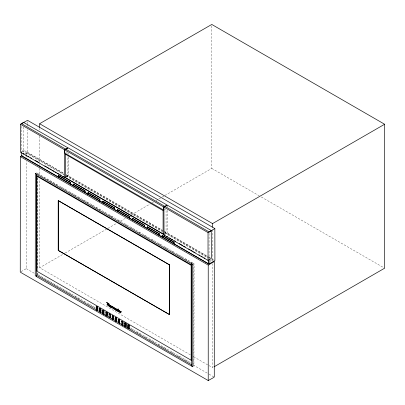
<?xml version="1.0" encoding="UTF-8"?>
<svg xmlns="http://www.w3.org/2000/svg" width="405" height="405" viewBox="0 0 405 405"><rect width="100%" height="100%" fill="white"/><g stroke="black" fill="none" stroke-linecap="round" stroke-linejoin="round"><path stroke-width="0.3" stroke-dasharray="2.02 1.52" d="M64.031 174.378L23.465 151.004L23.465 152.726M21.101 271.659L26.305 268.652L26.305 160.987M24.69 154.011L27.368 152.467L27.368 129.797M36.551 172.814L37.7 173.472M37.579 274.889L37.579 272.869M37.812 274.681L95.909 308.063M37.812 173.542L192.815 263.032M192.932 263.098L194.076 263.761L193.939 366.145M164.86 195.483L211.774 168.399L211.774 25.328M208.95 365.588L212.564 367.537L212.564 263.751M66.233 176.681L67.929 175.476L67.929 156.122M164.582 233.179L165.625 232.576L166.07 231.807L166.07 209.385M21.546 151.455L23.743 150.189L63.899 173.375M21.814 151.91L23.465 151.004M22.184 155.459L24.366 154.173M65.848 152.396L66.896 151.789M66.911 153.343L67.959 152.741M66.39 177.091L68.404 175.932L162.344 230.167M190.35 354.851L39.71 267.74L64.582 253.383M65.129 253.064L107.325 228.703M107.872 228.39L116.64 223.327M120.477 221.11L125.408 218.265M131.438 214.782L150.068 204.029M152.26 202.763L153.353 202.13M156.097 200.546L158.289 199.28M158.836 198.966L161.575 197.382M162.121 197.068L164.314 195.802M164.349 209.871L165.625 209.132M165.037 234.298L167.23 233.032L207.937 256.537M25.996 153.232L26.608 153.232L63.863 174.742M37.468 173.826L58.507 185.844M212.564 367.537L212.898 367.482M211.774 168.399L259.154 195.752M261.341 197.017L384.416 268.075M67.858 175.659L66.091 174.641M164.531 231.432L165.908 232.227M208.484 256.851L211.223 258.43M27.368 152.467L63.661 173.421M66.4 175L163.833 231.255M164.379 231.574L208.175 256.856M208.722 257.17L211.456 258.749M212.002 259.068L214.741 260.648M66.218 175.643L162.435 231.194M164.622 232.455L210.544 258.967M66.055 176.008L162.476 231.675M164.668 232.941L207.947 257.929M211.233 259.828L213.972 261.407M130.182 216.103L132.369 217.369M60.699 187.11L63.985 189.008M64.532 189.327L67.276 190.907M69.463 192.173L73.3 194.385M73.847 194.704L76.039 195.969M78.231 197.235L80.423 198.501M82.615 199.766L86.447 201.979M86.994 202.292L89.186 203.558M91.378 204.824L93.57 206.089M95.762 207.355L102.338 211.152M104.525 212.417L105.624 213.05M108.91 214.949L110.555 215.895M111.102 216.209L113.84 217.794M117.678 220.006L119.87 221.272M125.347 224.436L126.988 225.382M130.825 227.6L134.657 229.812M138.495 232.024L140.687 233.29M143.972 235.189L147.81 237.406M151.642 239.618L153.834 240.884M158.765 243.729L160.957 244.995M164.789 247.207L168.08 249.105M171.912 251.323L174.104 252.588M177.395 254.482L182.321 257.332M185.065 258.911L188.35 260.81M190.542 262.075L193.281 263.655M193.631 356.744L208.398 365.275M130.349 327.949L192.132 363.614M38.784 275.587L72.753 295.199M74.945 296.465L81.516 300.257M83.708 301.522L85.9 302.788M88.093 304.054L94.664 307.851M131.372 329.042L133.017 329.989M136.303 331.887L141.234 334.738M144.519 336.631L147.258 338.216M149.45 339.481L154.381 342.326M158.218 344.539L162.051 346.756M162.602 347.07L164.243 348.022M164.789 348.335L168.08 350.234M171.366 352.132L174.104 353.712M177.942 355.929L181.227 357.828M184.513 359.721L188.35 361.938M26.305 268.652L34.278 273.259M193.155 364.986L208.494 373.84M209.046 374.159L213.972 377.004M39.71 267.74L39.589 179.035M212.564 229.655L212.564 261.225M210.656 259.706L210.656 261.893M209.056 233.336L209.056 258.937M193.393 263.852L193.393 364.718M167.23 205.963L167.23 207.213M167.23 210.332L167.23 233.032M68.404 152.999L68.404 154.244M68.404 156.735L68.404 175.932M39.589 128.527L39.589 129.792M39.589 136.105L39.589 165.777M39.589 168.303L39.589 174.616M37.7 177.886L37.7 270.575M37.7 273.097L37.7 274.99M37.579 177.673L37.579 270.348M27.368 121.682L27.368 123.555M27.368 124.178L27.368 126.051M26.305 153.186L26.305 154.675M26.305 155.302L26.305 157.196M23.743 126.866L23.743 150.189M21.516 126.309L21.516 151.283"/><path stroke-width="0.61" d="M23.743 122.497L67.858 147.82L64.542 149.734L20.427 124.264L23.743 122.35M36.536 173.983L36.394 276.473L35.25 275.709L35.387 173.325M58.264 250.351L58.264 200.637M20.427 124.264L20.549 152.26L64.542 177.572L64.542 149.734M97.57 307.071C96.182 315.637 99.762 306.342 96.41 306.615M99.822 201.204L99.822 199.442L88.047 192.643L99.863 199.371L99.782 201.199M100.724 308.893C99.336 317.459 102.916 308.159 99.564 308.438M103.862 314.158L103.877 310.716L103.832 314.224M107.031 312.533C105.644 321.099 109.223 311.804 105.872 312.078M109.026 313.9L110.185 314.356L110.211 317.743M113.294 319.606L113.339 316.178L113.365 319.565M114.686 209.755L114.645 207.998L102.87 201.199L114.686 207.927L114.6 209.755M116.493 317.996C115.101 326.562 118.685 317.267 115.334 317.54M119.647 323.271L119.647 319.818L119.672 323.205M122.801 321.641C121.434 330.247 124.953 320.831 121.642 321.18M125.955 323.458C124.573 331.852 128.147 322.977 124.796 323.003M129.063 328.708L129.109 325.281L129.134 328.668M129.468 218.32L129.468 216.559L117.688 209.76L129.509 216.483L129.423 218.315M144.286 226.876L144.286 225.114L132.511 218.315L144.332 225.043L144.246 226.871M65.585 154.3L65.423 177.137L65.868 177.911L163.094 233.852L163.094 210.595L65.585 154.3L65.868 153.946M163.681 210.195L163.681 206.975L64.709 149.83L64.795 153.161L163.822 210.175M173.892 243.987L173.932 242.231L162.157 235.432L173.932 242.231M191.651 364.682L191.651 366.009M191.651 263.544L191.373 264.865L36.647 175.537L36.647 174.054M208.028 260.415L208.028 232.576L163.914 207.107L167.427 205.224L211.223 230.511L211.415 258.319L208.028 260.415L164.04 235.102L163.914 207.107M208.226 380.548L208.226 265.078L20.361 156.619L20.25 271.796L20.559 272.327L208.226 380.548L213.972 377.359L214.28 376.827L214.28 261.939L213.972 261.407M209.056 232.09L214.847 228.552L27.535 120.336L21.576 123.657L209.056 231.898M116.306 310.276L116.412 309.172L116.043 308.656A1.286 0.739 60 0 0 115.87 308.554A0.972 0.562 60 0 0 115.455 308.534M111.304 307.137L111.117 307.435A1.443 0.83 60 0 1 110.767 307.344L110.362 307.036A0.724 0.42 60 0 1 110.165 306.727L110.059 306.16A1.438 0.83 60 0 1 110.125 305.846L110.342 305.593A1.078 0.623 60 0 1 110.955 305.719L111.122 305.866A0.587 0.339 60 0 1 111.294 306.134C111.957 307.542 109.542 305.689 110.702 306.985M115.455 308.539L115.577 308.812A0.866 0.501 60 0 1 115.946 308.904M120.644 311.723L120.406 311.202L120.174 312.746L120.462 312.913L120.584 312.103A0.861 0.496 60 0 1 120.7 311.855L121.065 311.88A0.643 0.37 60 0 1 121.252 312.139L121.343 311.794A0.521 0.299 60 0 0 121.125 311.582L120.649 311.728M21.232 152.295L21.303 155.869L208.499 263.817M213.992 366.849L384.628 268.196L384.628 124.249L211.774 24.452L39.923 123.53L39.589 124.107L39.589 127.266M37.042 176.008A0.547 0.446 60 0 0 36.84 176.185L36.926 271.239L191.16 360.227A0.547 0.446 60 0 0 191.418 360.136M58.472 175.486L58.401 177.289L58.472 175.486L70.222 182.255L70.136 184.083M36.647 275.192L36.647 276.681L191.514 366.029M73.209 184.123L85.04 190.811L85.06 192.603L84.999 190.887L73.224 184.088L73.249 185.88M88.032 192.684L88.072 194.44M132.496 218.356L132.536 220.112L132.582 218.275M147.319 226.911L159.15 233.599L159.109 235.437L159.17 233.705M128.157 324.704L127.945 328.146L128.922 328.789M191.767 263.609L191.631 365.993L192.912 366.738M21.516 155.652L208.889 264.025L214.908 260.552L214.847 228.552M169.528 314.589L58.239 250.427L58.239 200.622L169.477 264.875L169.477 314.639M20.361 156.619L21.683 155.748M64.709 149.83L68.227 147.901L167.062 205.021L163.681 206.975M121.667 321.114L122.685 321.707M65.737 176.97L64.542 177.572M65.585 177.557L65.868 177.395M58.401 175.527L70.247 182.285M73.224 185.849L73.29 184.047M88.047 194.405L88.113 192.633M102.895 202.996L102.936 201.194M163.094 210.595L163.539 210.337M147.359 228.668L147.4 226.866M159.15 233.65L147.334 226.871L147.334 228.638M162.182 237.224L162.223 235.391M39.71 123.793L212.564 223.59L384.628 124.249M208.028 232.576L211.344 230.663M169.477 264.875L169.518 314.614L58.264 250.381M97.458 307.137C94.578 303.892 97.539 316.077 96.618 306.494M100.612 308.959L99.635 308.397L99.635 311.799M102.789 313.622C104.115 305.446 100.642 313.693 103.766 314.234M36.84 176.185L191.16 265.285L191.418 265.133M191.681 263.721L192.912 264.273M106.849 316.047L105.943 315.439M109.066 313.84L109.097 317.262M112.387 315.596L112.251 319.084M208.226 265.078L214.169 261.65M116.377 318.062C113.501 314.812 116.463 327.007 115.541 317.419M125.768 326.972L124.861 326.364M128.015 328.187L128.086 324.694L129.109 325.281M163.094 233.852L163.539 233.786M116.448 310.519L116.508 310.331A0.881 0.511 60 0 1 116.372 310.336L116.372 310.336M58.264 200.617L169.503 264.829M99.772 308.316L99.706 311.678M102.926 310.139L103.877 310.716M97.458 310.594L96.436 310.002M100.541 312.402L99.635 311.88M110.069 317.874L109.051 317.287M118.695 319.241L118.488 322.684L119.531 323.322M113.157 319.687L112.205 319.11M116.377 321.519L115.359 320.927M125.003 322.881L124.932 326.243M122.614 325.149L121.642 324.506L121.682 321.125M117.617 309.855L117.546 309.82A0.739 0.425 60 0 0 117.212 309.835L117.085 310.048A1.164 0.673 60 0 0 117.06 310.265L117.728 311.05L117.875 310.068A0.926 0.537 60 0 0 117.617 309.855M22.943 153.282L24.037 153.91M25.677 154.862L26.77 155.49M27.864 156.122L28.957 156.755M30.598 157.702L31.691 158.33M35.518 160.542L38.799 162.435M44.813 165.908L46.453 166.855M47.547 167.483L48.64 168.115M49.734 168.748L51.374 169.695M52.468 170.328L54.103 171.274M55.196 171.902L56.29 172.535M57.383 173.168L59.024 174.115M60.117 174.742L61.211 175.375M62.851 176.322L165.083 235.345M166.723 236.292L167.817 236.925M169.457 237.872L170.551 238.504M171.644 239.132L172.738 239.765M174.378 240.712L175.471 241.345M179.299 243.552L182.579 245.445M183.673 246.078L185.313 247.025M188.593 248.918L190.234 249.865M191.327 250.498L192.421 251.125M193.514 251.758L195.154 252.705M198.982 254.917L200.075 255.545M201.169 256.178L202.262 256.81M203.902 257.757L204.996 258.385M35.301 173.431L36.394 174.064M36.561 174.16L191.514 263.625M103.766 310.782L102.789 310.215L102.759 313.521M105.897 312.012L106.92 312.599M110.069 314.422L109.051 313.834M113.223 316.244L112.205 315.652L112.22 318.983M119.531 319.884L118.554 319.322L118.528 322.628M125.839 323.524L124.821 322.937M127.97 324.759L128.993 325.347M36.561 275.304L191.514 364.763M173.998 243.952L173.998 242.19M97.524 310.503L97.554 307.198M106.986 315.966L107.016 312.66M110.14 317.783L110.185 314.356M116.448 321.428L116.478 318.122M122.801 325.093L122.786 321.762M125.909 326.891L125.94 323.585M115.946 308.909L116.114 309.39L115.319 309.415A0.602 0.349 60 0 0 115.273 309.592L115.572 310.124A1.053 0.607 60 0 0 115.987 310.179L116.129 310.438M119.647 319.818L118.624 319.246L118.624 322.603M113.339 316.178L112.317 315.606L112.317 318.963M102.87 202.966L102.875 201.204M124.821 326.389L124.836 322.947M105.897 315.465L105.913 312.022M209.056 264.05L209.056 259.559M117.759 209.719L117.718 211.552L117.698 209.765M212.564 223.59L212.564 227.134M208.383 260.344L208.383 263.832M192.775 264.349L192.775 366.758M191.16 265.285L191.16 360.227M162.167 235.437L162.142 237.153M127.99 324.764L127.99 328.091M100.708 309.015L100.708 312.341M70.176 182.326L70.176 184.088M111.294 307.122A1.564 0.901 60 0 1 110.702 307.01M109.775 305.507L109.623 306.651L109.249 304.99A0.532 0.309 60 0 0 109.097 304.94L108.687 306.114L108.398 305.947L108.753 303.603L109.041 303.77L108.889 304.773A0.926 0.537 60 0 1 109.431 304.823L109.775 305.507M115.106 308.58L114.949 309.729L114.423 308.033A1.448 0.835 60 0 0 114.205 308.083L114.038 309.202L113.618 307.532A0.602 0.349 60 0 0 113.456 307.501L113.127 308.676L112.838 308.509L113.071 306.965L113.916 307.441A0.542 0.314 60 0 1 114.139 307.759L114.509 307.805A0.78 0.451 60 0 1 114.772 307.921L115.106 308.58M111.117 306.448L110.519 305.891A0.582 0.339 60 0 1 110.727 305.881L111.117 306.448M119.966 311.647L119.895 311.977A1.245 0.719 60 0 1 119.374 312.255L118.665 311.789A0.79 0.456 60 0 1 118.478 311.465L118.508 310.589A1.286 0.739 60 0 1 119.288 310.524L119.753 310.964A0.785 0.451 60 0 1 119.915 311.298L119.966 311.647M119.667 311.521L119.556 311.85A0.749 0.435 60 0 1 119.293 311.931L118.69 311.197A0.926 0.537 60 0 1 118.711 310.969A0.795 0.456 60 0 1 119.242 310.787L119.49 311.01A0.511 0.294 60 0 1 119.637 311.293L119.667 311.521M115.577 309.653L115.749 309.987A0.668 0.385 60 0 0 116.012 309.997L116.088 309.557L115.577 309.653M106.657 302.393L107.376 303.137L107.067 305.178L107.386 305.36L107.689 303.32L108.454 303.76L108.499 303.456L106.657 302.393M111.82 306.246L111.588 307.79L111.876 307.957L111.998 307.147A0.861 0.496 60 0 1 112.114 306.899L112.499 306.944A0.668 0.385 60 0 1 112.666 307.182L112.782 306.879A0.521 0.299 60 0 0 112.539 306.625L112.064 306.772L111.82 306.246M118.042 308.969L117.916 309.8A1.159 0.668 60 0 0 117.622 309.557A1.205 0.694 60 0 0 116.807 309.805A1.448 0.835 60 0 0 116.772 310.154L116.837 310.498A0.678 0.395 60 0 0 117.004 310.807L117.976 311.475L118.331 309.136L118.042 308.969"/></g></svg>
